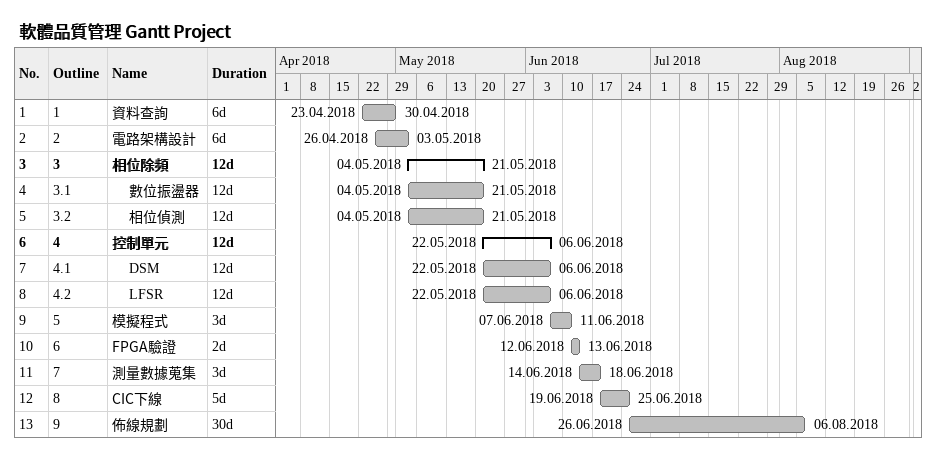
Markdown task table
軟體品質管理 Gantt Project

| ID | WBS | Task | Duration | Start | Finish |
|---|---|---|---|---|---|
| 1 | 1 | 資料查詢 | 6d | 2018-04-23 | 2018-04-30 |
| 2 | 2 | 電路架構設計 | 6d | 2018-04-26 | 2018-05-03 |
| 3 | 3 | **相位除頻** | 12d | 2018-05-04 | 2018-05-21 |
| 4 | 3.1 | 數位振盪器 | 12d | 2018-05-04 | 2018-05-21 |
| 5 | 3.2 | 相位偵測 | 12d | 2018-05-04 | 2018-05-21 |
| 6 | 4 | **控制單元** | 12d | 2018-05-22 | 2018-06-06 |
| 7 | 4.1 | DSM | 12d | 2018-05-22 | 2018-06-06 |
| 8 | 4.2 | LFSR | 12d | 2018-05-22 | 2018-06-06 |
| 9 | 5 | 模擬程式 | 3d | 2018-06-07 | 2018-06-11 |
| 10 | 6 | FPGA驗證 | 2d | 2018-06-12 | 2018-06-13 |
| 11 | 7 | 測量數據蒐集 | 3d | 2018-06-14 | 2018-06-18 |
| 12 | 8 | CIC下線 | 5d | 2018-06-19 | 2018-06-25 |
| 13 | 9 | 佈線規劃 | 30d | 2018-06-26 | 2018-08-06 |
